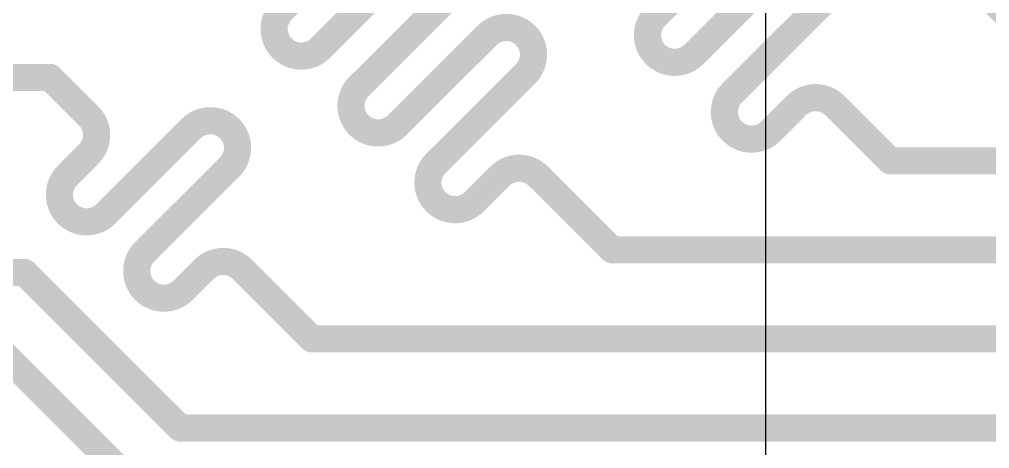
# Model space of a CAD drawing. Header units: millimetres. Extents: x 80 to 220, y 44 to 120.
# Drawn here: x 104.22 to 109.66, y 76.71 to 79.12 of the extents above; entities that cross this region are included whole.
import ezdxf

# ---------------------------------------------------------------- set-up
doc = ezdxf.new("R2010")
doc.units = ezdxf.units.MM
doc.layers.add('BottomLayer', color=5, linetype='Continuous')
doc.layers.add('TopLayer', color=1, linetype='Continuous')

msp = doc.modelspace()

# ---------------------------------------------------------------- linework, layer by layer
at = {"layer": 'BottomLayer'}
msp.add_line((108.4096, 53.4736), (108.4096, 101.5812), dxfattribs=at)
at = {"layer": 'TopLayer', "const_width": 0.1524}
for points in [[(109.2348, 79.6735), (110.0787, 78.8296)], [(105.6966, 79.1773), (105.948, 79.4287)], [(108.2569, 79.1782), (108.5083, 79.4297)], [(107.7899, 79.1423), (108.0414, 79.3937)], [(106.3791, 78.9977), (106.6305, 79.2491)], [(105.9121, 78.9618), (106.1636, 79.2132)], [(108.0054, 78.9268), (108.2569, 79.1782)], [(108.4724, 78.9627), (108.7239, 79.2141)], [(106.5946, 78.7822), (106.8461, 79.0336)], [(106.1276, 78.7462), (106.3791, 78.9977)], [(108.221, 78.7112), (108.4724, 78.9627)], [(100.6626, 78.7974), (104.3964, 78.7974)], [(104.3964, 78.7974), (104.5042, 78.6896)], [(106.8101, 78.5666), (107.0616, 78.8181)], [(106.3432, 78.5307), (106.5946, 78.7822)], [(104.5042, 78.6896), (104.6119, 78.5819)], [(108.4365, 78.4957), (108.5802, 78.6394)], [(108.7957, 78.6394), (108.9035, 78.5316)], [(106.5587, 78.3152), (106.8101, 78.5666)], [(108.9035, 78.5316), (108.9808, 78.4543)], [(104.9352, 78.2586), (105.1867, 78.51)], [(108.9808, 78.4543), (109.1055, 78.3296)], [(104.4927, 78.2471), (104.6119, 78.3663)], [(109.1055, 78.3296), (117.6936, 78.3296)], [(104.7082, 78.0316), (104.9352, 78.2586)], [(105.1507, 78.0431), (105.4022, 78.2945)], [(106.7742, 78.0997), (106.9179, 78.2433)], [(107.1334, 78.2433), (107.177, 78.1998)], [(107.177, 78.1998), (107.5472, 77.8296)], [(104.9262, 77.8186), (105.1507, 78.0431)], [(107.5472, 77.8296), (117.6936, 77.8296)], [(105.1418, 77.603), (105.2585, 77.7198)], [(105.474, 77.7198), (105.5818, 77.612)], [(100.7642, 77.7025), (104.2521, 77.7025)], [(104.2521, 77.7025), (105.125, 76.8296)], [(105.5818, 77.612), (105.6918, 77.502)], [(105.6918, 77.502), (105.8642, 77.3296)], [(105.8642, 77.3296), (117.6936, 77.3296)], [(104.0837, 77.2961), (105.0503, 76.3296)], [(105.125, 76.8296), (117.6936, 76.8296)]]:
    msp.add_lwpolyline(points, dxfattribs=at)
at = {"layer": 'TopLayer', "const_width": 0.0762}
for points in [[(108.2188, 79.1782, 1), (108.295, 79.1782, 1)], [(108.2188, 79.1782, 1), (108.295, 79.1782, 1)], [(105.6585, 79.1773, 1), (105.7347, 79.1773, 1)], [(105.6585, 79.1773, 1), (105.7347, 79.1773, 1)], [(107.7518, 79.1423, 1), (107.828, 79.1423, 1)], [(107.7518, 79.1423, 1), (107.828, 79.1423, 1)], [(106.808, 79.0336, 1), (106.8842, 79.0336, 1)], [(106.808, 79.0336, 1), (106.8842, 79.0336, 1)], [(107.0235, 79.0336, 1), (107.0997, 79.0336, 1)], [(107.0235, 79.0336, 1), (107.0997, 79.0336, 1)], [(105.6585, 78.9618, 1), (105.7347, 78.9618, 1)], [(105.6585, 78.9618, 1), (105.7347, 78.9618, 1)], [(105.874, 78.9618, 1), (105.9502, 78.9618, 1)], [(105.874, 78.9618, 1), (105.9502, 78.9618, 1)], [(106.341, 78.9977, 1), (106.4172, 78.9977, 1)], [(106.341, 78.9977, 1), (106.4172, 78.9977, 1)], [(108.4343, 78.9627, 1), (108.5105, 78.9627, 1)], [(108.4343, 78.9627, 1), (108.5105, 78.9627, 1)], [(107.7518, 78.9268, 1), (107.828, 78.9268, 1)], [(107.7518, 78.9268, 1), (107.828, 78.9268, 1)], [(107.9673, 78.9268, 1), (108.0435, 78.9268, 1)], [(107.9673, 78.9268, 1), (108.0435, 78.9268, 1)], [(104.3583, 78.7974, 1), (104.4345, 78.7974, 1)], [(104.3583, 78.7974, 1), (104.4345, 78.7974, 1)], [(107.0235, 78.8181, 1), (107.0997, 78.8181, 1)], [(107.0235, 78.8181, 1), (107.0997, 78.8181, 1)], [(106.0895, 78.7462, 1), (106.1657, 78.7462, 1)], [(106.0895, 78.7462, 1), (106.1657, 78.7462, 1)], [(106.5565, 78.7822, 1), (106.6327, 78.7822, 1)], [(106.5565, 78.7822, 1), (106.6327, 78.7822, 1)], [(104.4661, 78.6896, 1), (104.5423, 78.6896, 1)], [(104.4661, 78.6896, 1), (104.5423, 78.6896, 1)], [(108.1829, 78.7112, 1), (108.2591, 78.7112, 1)], [(108.1829, 78.7112, 1), (108.2591, 78.7112, 1)], [(108.5421, 78.6394, 1), (108.6183, 78.6394, 1)], [(108.5421, 78.6394, 1), (108.6183, 78.6394, 1)], [(108.7576, 78.6394, 1), (108.8338, 78.6394, 1)], [(108.7576, 78.6394, 1), (108.8338, 78.6394, 1)], [(104.5738, 78.5819, 1), (104.65, 78.5819, 1)], [(104.5738, 78.5819, 1), (104.65, 78.5819, 1)], [(106.0895, 78.5307, 1), (106.1657, 78.5307, 1)], [(106.0895, 78.5307, 1), (106.1657, 78.5307, 1)], [(106.3051, 78.5307, 1), (106.3813, 78.5307, 1)], [(106.3051, 78.5307, 1), (106.3813, 78.5307, 1)], [(106.772, 78.5666, 1), (106.8482, 78.5666, 1)], [(106.772, 78.5666, 1), (106.8482, 78.5666, 1)], [(108.8654, 78.5316, 1), (108.9416, 78.5316, 1)], [(108.8654, 78.5316, 1), (108.9416, 78.5316, 1)], [(105.1486, 78.51, 1), (105.2248, 78.51, 1)], [(105.1486, 78.51, 1), (105.2248, 78.51, 1)], [(105.3641, 78.51, 1), (105.4403, 78.51, 1)], [(105.3641, 78.51, 1), (105.4403, 78.51, 1)], [(108.1829, 78.4957, 1), (108.2591, 78.4957, 1)], [(108.1829, 78.4957, 1), (108.2591, 78.4957, 1)], [(108.3984, 78.4957, 1), (108.4746, 78.4957, 1)], [(108.3984, 78.4957, 1), (108.4746, 78.4957, 1)], [(108.9427, 78.4543, 1), (109.0189, 78.4543, 1)], [(108.9427, 78.4543, 1), (109.0189, 78.4543, 1)], [(104.5738, 78.3663, 1), (104.65, 78.3663, 1)], [(104.5738, 78.3663, 1), (104.65, 78.3663, 1)], [(106.5206, 78.3152, 1), (106.5968, 78.3152, 1)], [(106.5206, 78.3152, 1), (106.5968, 78.3152, 1)], [(109.0674, 78.3296, 1), (109.1436, 78.3296, 1)], [(109.0674, 78.3296, 1), (109.1436, 78.3296, 1)], [(104.8971, 78.2586, 1), (104.9733, 78.2586, 1)], [(104.8971, 78.2586, 1), (104.9733, 78.2586, 1)], [(105.3641, 78.2945, 1), (105.4403, 78.2945, 1)], [(105.3641, 78.2945, 1), (105.4403, 78.2945, 1)], [(104.4546, 78.2471, 1), (104.5308, 78.2471, 1)], [(104.4546, 78.2471, 1), (104.5308, 78.2471, 1)], [(106.8798, 78.2433, 1), (106.956, 78.2433, 1)], [(106.8798, 78.2433, 1), (106.956, 78.2433, 1)], [(107.0953, 78.2433, 1), (107.1715, 78.2433, 1)], [(107.0953, 78.2433, 1), (107.1715, 78.2433, 1)], [(107.1389, 78.1998, 1), (107.2151, 78.1998, 1)], [(107.1389, 78.1998, 1), (107.2151, 78.1998, 1)], [(106.5206, 78.0997, 1), (106.5968, 78.0997, 1)], [(106.5206, 78.0997, 1), (106.5968, 78.0997, 1)], [(106.7361, 78.0997, 1), (106.8123, 78.0997, 1)], [(106.7361, 78.0997, 1), (106.8123, 78.0997, 1)], [(105.1126, 78.0431, 1), (105.1888, 78.0431, 1)], [(105.1126, 78.0431, 1), (105.1888, 78.0431, 1)], [(104.4546, 78.0316, 1), (104.5308, 78.0316, 1)], [(104.4546, 78.0316, 1), (104.5308, 78.0316, 1)], [(104.6701, 78.0316, 1), (104.7463, 78.0316, 1)], [(104.6701, 78.0316, 1), (104.7463, 78.0316, 1)], [(104.8881, 77.8186, 1), (104.9643, 77.8186, 1)], [(104.8881, 77.8186, 1), (104.9643, 77.8186, 1)], [(107.5091, 77.8296, 1), (107.5853, 77.8296, 1)], [(107.5091, 77.8296, 1), (107.5853, 77.8296, 1)], [(105.2204, 77.7198, 1), (105.2966, 77.7198, 1)], [(105.2204, 77.7198, 1), (105.2966, 77.7198, 1)], [(105.4359, 77.7198, 1), (105.5121, 77.7198, 1)], [(105.4359, 77.7198, 1), (105.5121, 77.7198, 1)], [(104.214, 77.7025, 1), (104.2902, 77.7025, 1)], [(104.214, 77.7025, 1), (104.2902, 77.7025, 1)], [(104.8881, 77.603, 1), (104.9643, 77.603, 1)], [(104.8881, 77.603, 1), (104.9643, 77.603, 1)], [(105.1037, 77.603, 1), (105.1799, 77.603, 1)], [(105.1037, 77.603, 1), (105.1799, 77.603, 1)], [(105.5437, 77.612, 1), (105.6199, 77.612, 1)], [(105.5437, 77.612, 1), (105.6199, 77.612, 1)], [(105.6537, 77.502, 1), (105.7299, 77.502, 1)], [(105.6537, 77.502, 1), (105.7299, 77.502, 1)], [(105.8261, 77.3296, 1), (105.9023, 77.3296, 1)], [(105.8261, 77.3296, 1), (105.9023, 77.3296, 1)], [(105.0869, 76.8296, 1), (105.1631, 76.8296, 1)], [(105.0869, 76.8296, 1), (105.1631, 76.8296, 1)]]:
    msp.add_lwpolyline(points, format="xyb", close=True, dxfattribs=at)
at = {"layer": 'TopLayer', "const_width": 0.1524}
for points in [[(105.6966, 78.9618, -0.414214), (105.6966, 79.1773)], [(107.7899, 78.9268, -0.414214), (107.7899, 79.1423)], [(106.8461, 79.0336, -0.414214), (107.0616, 79.0336)], [(107.0616, 79.0336, -0.414214), (107.0616, 78.8181)], [(105.9121, 78.9618, -0.414214), (105.6966, 78.9618)], [(108.0054, 78.9268, -0.414214), (107.7899, 78.9268)], [(106.1276, 78.5307, -0.414214), (106.1276, 78.7462)], [(108.221, 78.4957, -0.414214), (108.221, 78.7112)], [(108.5802, 78.6394, -0.414214), (108.7957, 78.6394)], [(104.6119, 78.5819, -0.414214), (104.6119, 78.3663)], [(105.1867, 78.51, -0.414214), (105.4022, 78.51)], [(106.3432, 78.5307, -0.414214), (106.1276, 78.5307)], [(105.4022, 78.51, -0.414214), (105.4022, 78.2945)], [(108.4365, 78.4957, -0.414214), (108.221, 78.4957)], [(106.5587, 78.0997, -0.414214), (106.5587, 78.3152)], [(106.9179, 78.2433, -0.414214), (107.1334, 78.2433)], [(104.4927, 78.0316, -0.414214), (104.4927, 78.2471)], [(106.7742, 78.0997, -0.414214), (106.5587, 78.0997)], [(104.7082, 78.0316, -0.414214), (104.4927, 78.0316)], [(104.9262, 77.603, -0.414214), (104.9262, 77.8186)], [(105.2585, 77.7198, -0.414212), (105.474, 77.7198)], [(105.1418, 77.603, -0.414214), (104.9262, 77.603)]]:
    msp.add_lwpolyline(points, format="xyb", dxfattribs=at)

doc.saveas('drawing.dxf')
